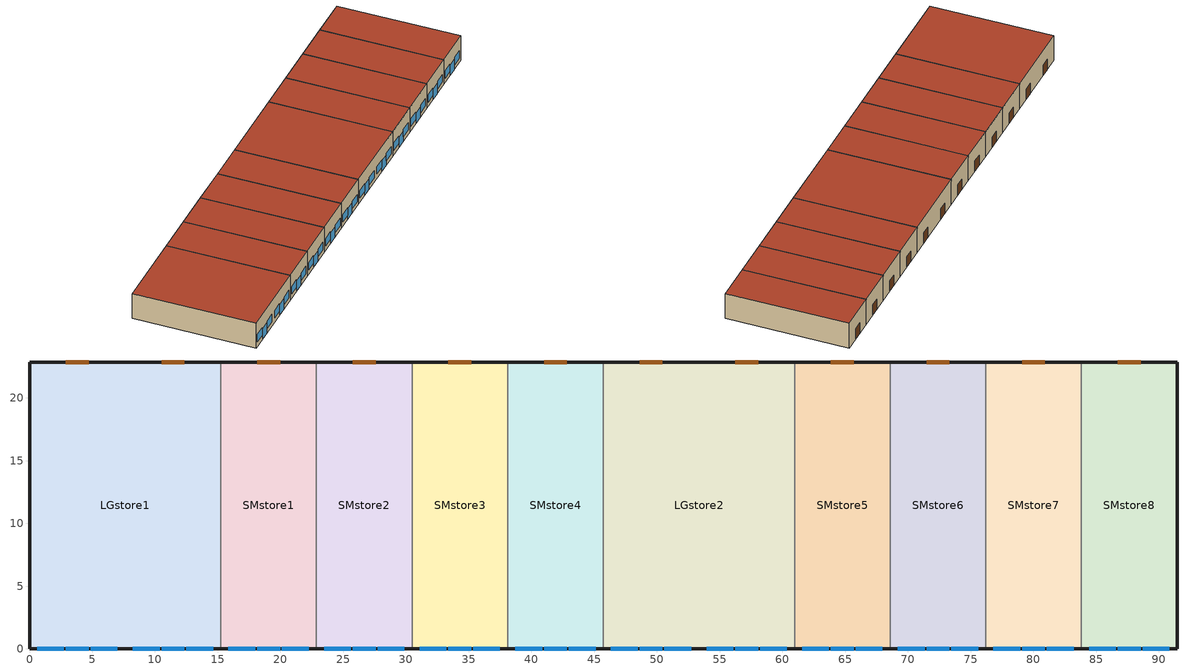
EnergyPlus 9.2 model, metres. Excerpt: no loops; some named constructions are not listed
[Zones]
LGstore1
 floor ground (ext_slab_6in_with_carpet): 0,22.86 15.24,22.86 15.24,0 0,0 z0
 wall outside (nonres_ext_wall): 15.24,22.86 0,22.86 0,0 15.24,0 z0:5.18
 wall to SMstore1 (int_wall): 15.24,0 15.24,22.86 z0:5.18
 window (Window_U_0.40_SHGC_0.38): 0.61,0 2.74,0 / 4.88,0 7.01,0 / 8.23,0 10.36,0 / 12.5,0 14.63,0 z0.91:2.43; 2.9,0 4.73,0 / 10.52,0 12.35,0 z0:2.13
 door (Swinging Door_con): 4.73,22.86 2.9,22.86 / 12.35,22.86 10.52,22.86 z0:2.13
 roof outside (nonres_roof): 15.24,22.86 0,22.86 0,0 15.24,0 z5.18
SMstore1
 floor ground (ext_slab_6in_with_carpet): 15.24,22.86 22.86,22.86 22.86,0 15.24,0 z0
 wall outside (nonres_ext_wall): 15.24,0 22.86,0 / 22.86,22.86 15.24,22.86 z0:5.18
 wall to SMstore2 (int_wall): 22.86,0 22.86,22.86 z0:5.18
 window (Window_U_0.40_SHGC_0.38): 15.85,0 17.98,0 / 20.12,0 22.25,0 z0.91:2.43; 18.14,0 19.97,0 z0:2.13
 door (Swinging Door_con): 19.97,22.86 18.14,22.86 z0:2.13
 roof outside (nonres_roof): 22.86,22.86 15.24,22.86 15.24,0 22.86,0 z5.18
SMstore2
 floor ground (ext_slab_6in_with_carpet): 22.86,22.86 30.48,22.86 30.48,0 22.86,0 z0
 wall outside (nonres_ext_wall): 22.86,0 30.48,0 / 30.48,22.86 22.86,22.86 z0:5.18
 wall to SMstore3 (int_wall): 30.48,0 30.48,22.86 z0:5.18
 window (Window_U_0.40_SHGC_0.38): 23.47,0 25.6,0 / 27.74,0 29.87,0 z0.91:2.43; 25.76,0 27.58,0 z0:2.13
 door (Swinging Door_con): 27.58,22.86 25.76,22.86 z0:2.13
 roof outside (nonres_roof): 30.48,22.86 22.86,22.86 22.86,0 30.48,0 z5.18
SMstore3
 floor ground (ext_slab_6in_with_carpet): 30.48,22.86 38.1,22.86 38.1,0 30.48,0 z0
 wall outside (nonres_ext_wall): 30.48,0 38.1,0 / 38.1,22.86 30.48,22.86 z0:5.18
 wall to SMstore4 (int_wall): 38.1,0 38.1,22.86 z0:5.18
 window (Window_U_0.40_SHGC_0.38): 31.09,0 33.22,0 / 35.36,0 37.49,0 z0.91:2.43; 33.38,0 35.2,0 z0:2.13
 door (Swinging Door_con): 35.2,22.86 33.38,22.86 z0:2.13
 roof outside (nonres_roof): 38.1,22.86 30.48,22.86 30.48,0 38.1,0 z5.18
SMstore4
 floor ground (ext_slab_6in_with_carpet): 38.1,22.86 45.72,22.86 45.72,0 38.1,0 z0
 wall outside (nonres_ext_wall): 38.1,0 45.72,0 / 45.72,22.86 38.1,22.86 z0:5.18
 wall to LGstore2 (int_wall): 45.72,0 45.72,22.86 z0:5.18
 window (Window_U_0.40_SHGC_0.38): 38.71,0 40.84,0 / 42.98,0 45.11,0 z0.91:2.43; 41,0 42.82,0 z0:2.13
 door (Swinging Door_con): 42.82,22.86 41,22.86 z0:2.13
 roof outside (nonres_roof): 45.72,22.86 38.1,22.86 38.1,0 45.72,0 z5.18
LGstore2
 floor ground (ext_slab_6in_with_carpet): 45.72,22.86 60.96,22.86 60.96,0 45.72,0 z0
 wall outside (nonres_ext_wall): 60.96,22.86 45.72,22.86 / 45.72,0 60.96,0 z0:5.18
 wall to SMstore5 (int_wall): 60.96,0 60.96,22.86 z0:5.18
 window (Window_U_0.40_SHGC_0.38): 46.33,0 48.46,0 / 50.6,0 52.73,0 / 53.95,0 56.08,0 / 58.22,0 60.35,0 z0.91:2.43; 48.62,0 50.44,0 / 56.24,0 58.06,0 z0:2.13
 door (Swinging Door_con): 50.44,22.86 48.62,22.86 / 58.06,22.86 56.24,22.86 z0:2.13
 roof outside (nonres_roof): 60.96,22.86 45.72,22.86 45.72,0 60.96,0 z5.18
SMstore5
 floor ground (ext_slab_6in_with_carpet): 60.96,22.86 68.58,22.86 68.58,0 60.96,0 z0
 wall outside (nonres_ext_wall): 60.96,0 68.58,0 / 68.58,22.86 60.96,22.86 z0:5.18
 wall to SMstore6 (int_wall): 68.58,0 68.58,22.86 z0:5.18
 window (Window_U_0.40_SHGC_0.38): 61.57,0 63.7,0 / 65.84,0 67.97,0 z0.91:2.43; 63.86,0 65.68,0 z0:2.13
 door (Swinging Door_con): 65.68,22.86 63.86,22.86 z0:2.13
 roof outside (nonres_roof): 68.58,22.86 60.96,22.86 60.96,0 68.58,0 z5.18
SMstore6
 floor ground (ext_slab_6in_with_carpet): 68.58,22.86 76.2,22.86 76.2,0 68.58,0 z0
 wall outside (nonres_ext_wall): 68.58,0 76.2,0 / 76.2,22.86 68.58,22.86 z0:5.18
 wall to SMstore7 (int_wall): 76.2,0 76.2,22.86 z0:5.18
 window (Window_U_0.40_SHGC_0.38): 69.19,0 71.32,0 / 73.46,0 75.59,0 z0.91:2.43; 71.48,0 73.3,0 z0:2.13
 door (Swinging Door_con): 73.3,22.86 71.48,22.86 z0:2.13
 roof outside (nonres_roof): 76.2,22.86 68.58,22.86 68.58,0 76.2,0 z5.18
SMstore7
 floor ground (ext_slab_6in_with_carpet): 76.2,22.86 83.82,22.86 83.82,0 76.2,0 z0
 wall outside (nonres_ext_wall): 76.2,0 83.82,0 / 83.82,22.86 76.2,22.86 z0:5.18
 wall to SMstore8 (int_wall): 83.82,0 83.82,22.86 z0:5.18
 window (Window_U_0.40_SHGC_0.38): 76.81,0 78.94,0 / 81.08,0 83.21,0 z0.91:2.43; 79.1,0 80.92,0 z0:2.13
 door (Swinging Door_con): 80.92,22.86 79.1,22.86 z0:2.13
 roof outside (nonres_roof): 83.82,22.86 76.2,22.86 76.2,0 83.82,0 z5.18
SMstore8
 floor ground (ext_slab_6in_with_carpet): 83.82,22.86 91.44,22.86 91.44,0 83.82,0 z0
 wall outside (nonres_ext_wall): 83.82,0 91.44,0 91.44,22.86 83.82,22.86 z0:5.18
 window (Window_U_0.40_SHGC_0.38): 84.43,0 86.56,0 / 88.7,0 90.83,0 z0.91:2.43; 86.72,0 88.54,0 z0:2.13
 door (Swinging Door_con): 88.54,22.86 86.72,22.86 z0:2.13
 roof outside (nonres_roof): 91.44,22.86 83.82,22.86 83.82,0 91.44,0 z5.18
[SizingPeriod:DesignDay] Day of Month=21; Dry-Bulb Temperature Range Modifier Type=DefaultMultipliers; Barometric Pressure {Pa}=96640; Wind Direction {deg}=70; Rain Indicator=No; Snow Indicator=No; Daylight Saving Time Indicator=No
Name | Month | Day Type | Maximum Dry-Bulb Temperature {C} | Daily Dry-Bulb Temperature Range {deltaC} | Humidity Condition Type | Wetbulb or DewPoint at Maximum Dry-Bulb {C} | Wind Speed {m/s} | Solar Model Indicator | Sky Clearness | ASHRAE Clear Sky Optical Depth for Beam Irradiance (taub) | ASHRAE Clear Sky Optical Depth for Diffuse Irradiance (taud) | Enthalpy at Maximum Dry-Bulb {J/kg}
Xian Ann Htg Wind 99.6% Condns WS=>MCDB | 1 | WinterDesignDay | 3 | 0 | Wetbulb | 3 | 7.3 | ASHRAEClearSky | 0
Xian Ann Htg Wind 99% Condns WS=>MCDB | 1 | WinterDesignDay | 1.8 | 0 | Wetbulb | 1.8 | 6.3 | ASHRAEClearSky | 0
Xian Ann Clg .4% Condns DB=>MWB | 7 | SummerDesignDay | 35.9 | 9.2 | Wetbulb | 23.3 | 2.9 | ASHRAETau |  | 0.807 | 1.369
Xian Ann Clg 1% Condns DB=>MWB | 7 | SummerDesignDay | 34.4 | 9.2 | Wetbulb | 23.1 | 2.9 | ASHRAETau |  | 0.807 | 1.369
Xian Ann Clg 2% Condns DB=>MWB | 7 | SummerDesignDay | 33 | 9.2 | Wetbulb | 22.9 | 2.9 | ASHRAETau |  | 0.807 | 1.369
Xian Ann Clg .4% Condns WB=>MDB | 7 | SummerDesignDay | 32 | 9.2 | Wetbulb | 26.4 | 2.9 | ASHRAETau |  | 0.807 | 1.369
Xian Ann Clg 1% Condns WB=>MDB | 7 | SummerDesignDay | 30.9 | 9.2 | Wetbulb | 25.5 | 2.9 | ASHRAETau |  | 0.807 | 1.369
Xian Ann Clg 2% Condns WB=>MDB | 7 | SummerDesignDay | 30 | 9.2 | Wetbulb | 24.8 | 2.9 | ASHRAETau |  | 0.807 | 1.369
Xian Ann Clg .4% Condns DP=>MDB | 7 | SummerDesignDay | 29.9 | 9.2 | Dewpoint | 25 | 2.9 | ASHRAETau |  | 0.807 | 1.369
Xian Ann Clg 1% Condns DP=>MDB | 7 | SummerDesignDay | 28.9 | 9.2 | Dewpoint | 24 | 2.9 | ASHRAETau |  | 0.807 | 1.369
Xian Ann Clg 2% Condns DP=>MDB | 7 | SummerDesignDay | 28.1 | 9.2 | Dewpoint | 23.2 | 2.9 | ASHRAETau |  | 0.807 | 1.369
Xian Ann Clg .4% Condns Enth=>MDB | 7 | SummerDesignDay | 32 | 9.2 | Enthalpy |  | 2.9 | ASHRAETau |  | 0.807 | 1.369 | 85500
Xian Ann Clg 1% Condns Enth=>MDB | 7 | SummerDesignDay | 31.1 | 9.2 | Enthalpy |  | 2.9 | ASHRAETau |  | 0.807 | 1.369 | 81500
Xian Ann Clg 2% Condns Enth=>MDB | 7 | SummerDesignDay | 30.1 | 9.2 | Enthalpy |  | 2.9 | ASHRAETau |  | 0.807 | 1.369 | 78200
[EnergyManagementSystem:Program]
SET_SMSTORE3_Light_EMS_Program: SET SMSTORE3_LSr_IP=0.093*SMSTORE3_LSr/SMSTORE3_Area; IF (SMSTORE3_Occ_Sensor <= 0) && (SMSTORE3_LSr_IP >= 0.02); SET SMSTORE3_Light_Actuator = 0.02*SMSTORE3_Area/0.09290304; SET SMSTORE3_Light_ALLOWANCE_Actuator = 0; ELSE; SET SMSTORE3_Light_Actuator = NULL; SET SMSTORE3_Light_ALLOWANCE_Actuator = NULL; ENDIF
SET_SMSTORE4_Light_EMS_Program: SET SMSTORE4_LSr_IP=0.093*SMSTORE4_LSr/SMSTORE4_Area; IF (SMSTORE4_Occ_Sensor <= 0) && (SMSTORE4_LSr_IP >= 0.02); SET SMSTORE4_Light_Actuator = 0.02*SMSTORE4_Area/0.09290304; SET SMSTORE4_Light_ALLOWANCE_Actuator = 0; ELSE; SET SMSTORE4_Light_Actuator = NULL; SET SMSTORE4_Light_ALLOWANCE_Actuator = NULL; ENDIF
SET_SMSTORE5_Light_EMS_Program: SET SMSTORE5_LSr_IP=0.093*SMSTORE5_LSr/SMSTORE5_Area; IF (SMSTORE5_Occ_Sensor <= 0) && (SMSTORE5_LSr_IP >= 0.02); SET SMSTORE5_Light_Actuator = 0.02*SMSTORE5_Area/0.09290304; SET SMSTORE5_Light_ALLOWANCE_Actuator = 0; ELSE; SET SMSTORE5_Light_Actuator = NULL; SET SMSTORE5_Light_ALLOWANCE_Actuator = NULL; ENDIF
SET_SMSTORE6_Light_EMS_Program: SET SMSTORE6_LSr_IP=0.093*SMSTORE6_LSr/SMSTORE6_Area; IF (SMSTORE6_Occ_Sensor <= 0) && (SMSTORE6_LSr_IP >= 0.02); SET SMSTORE6_Light_Actuator = 0.02*SMSTORE6_Area/0.09290304; SET SMSTORE6_Light_ALLOWANCE_Actuator = 0; ELSE; SET SMSTORE6_Light_Actuator = NULL; SET SMSTORE6_Light_ALLOWANCE_Actuator = NULL; ENDIF
SET_SMSTORE7_Light_EMS_Program: SET SMSTORE7_LSr_IP=0.093*SMSTORE7_LSr/SMSTORE7_Area; IF (SMSTORE7_Occ_Sensor <= 0) && (SMSTORE7_LSr_IP >= 0.02); SET SMSTORE7_Light_Actuator = 0.02*SMSTORE7_Area/0.09290304; SET SMSTORE7_Light_ALLOWANCE_Actuator = 0; ELSE; SET SMSTORE7_Light_Actuator = NULL; SET SMSTORE7_Light_ALLOWANCE_Actuator = NULL; ENDIF
SET_SMSTORE8_Light_EMS_Program: SET SMSTORE8_LSr_IP=0.093*SMSTORE8_LSr/SMSTORE8_Area; IF (SMSTORE8_Occ_Sensor <= 0) && (SMSTORE8_LSr_IP >= 0.02); SET SMSTORE8_Light_Actuator = 0.02*SMSTORE8_Area/0.09290304; SET SMSTORE8_Light_ALLOWANCE_Actuator = 0; ELSE; SET SMSTORE8_Light_Actuator = NULL; SET SMSTORE8_Light_ALLOWANCE_Actuator = NULL; ENDIF
SET_LGSTORE2_Light_EMS_Program: SET LGSTORE2_LSr_IP=0.093*LGSTORE2_LSr/LGSTORE2_Area; IF (LGSTORE2_Occ_Sensor <= 0) && (LGSTORE2_LSr_IP >= 0.02); SET LGSTORE2_Light_Actuator = 0.02*LGSTORE2_Area/0.09290304; SET LGSTORE2_Light_ALLOWANCE_Actuator = 0; ELSE; SET LGSTORE2_Light_Actuator = NULL; SET LGSTORE2_Light_ALLOWANCE_Actuator = NULL; ENDIF
[EnergyManagementSystem:GlobalVariable]
PSZ1_1_FanPwrExponent; PSZ1_1_Stage1Speed; PSZ1_1_Stage2Speed; PSZ1_1_HeatSpeed; PSZ1_1_VenSpeed; PSZ1_1_Number_of_Stages
PSZ2_2_FanPwrExponent; PSZ2_2_Stage1Speed; PSZ2_2_Stage2Speed; PSZ2_2_HeatSpeed; PSZ2_2_VenSpeed; PSZ2_2_Number_of_Stages
PSZ3_3_FanPwrExponent; PSZ3_3_Stage1Speed; PSZ3_3_Stage2Speed; PSZ3_3_HeatSpeed; PSZ3_3_VenSpeed; PSZ3_3_Number_of_Stages
PSZ4_4_FanPwrExponent; PSZ4_4_Stage1Speed; PSZ4_4_Stage2Speed; PSZ4_4_HeatSpeed; PSZ4_4_VenSpeed; PSZ4_4_Number_of_Stages
PSZ5_5_FanPwrExponent; PSZ5_5_Stage1Speed; PSZ5_5_Stage2Speed; PSZ5_5_HeatSpeed; PSZ5_5_VenSpeed; PSZ5_5_Number_of_Stages
PSZ6_6_FanPwrExponent; PSZ6_6_Stage1Speed; PSZ6_6_Stage2Speed; PSZ6_6_HeatSpeed; PSZ6_6_VenSpeed; PSZ6_6_Number_of_Stages
PSZ7_7_FanPwrExponent; PSZ7_7_Stage1Speed; PSZ7_7_Stage2Speed; PSZ7_7_HeatSpeed; PSZ7_7_VenSpeed; PSZ7_7_Number_of_Stages
PSZ8_8_FanPwrExponent; PSZ8_8_Stage1Speed; PSZ8_8_Stage2Speed; PSZ8_8_HeatSpeed; PSZ8_8_VenSpeed; PSZ8_8_Number_of_Stages
PSZ9_9_FanPwrExponent; PSZ9_9_Stage1Speed; PSZ9_9_Stage2Speed; PSZ9_9_HeatSpeed; PSZ9_9_VenSpeed; PSZ9_9_Number_of_Stages
PSZ10_10_FanPwrExponent; PSZ10_10_Stage1Speed; PSZ10_10_Stage2Speed; PSZ10_10_HeatSpeed; PSZ10_10_VenSpeed; PSZ10_10_Number_of_Stages
[AvailabilityManager:NightCycle] Applicability Schedule=Always_On; Control Type=CycleOnAny; Thermostat Tolerance {deltaC}=1; Cycling Run Time Control Type=FixedRunTime; Cycling Run Time {s}=1800
Name | Fan Schedule
PSZ-AC_1:1 Availability Manager; PSZ-AC_2:2 Availability Manager | Type1_FAN_SCH
PSZ-AC_3:3 Availability Manager; PSZ-AC_4:4 Availability Manager; PSZ-AC_5:5 Availability Manager | Type2_FAN_SCH
PSZ-AC_6:6 Availability Manager; PSZ-AC_7:7 Availability Manager; PSZ-AC_8:8 Availability Manager; PSZ-AC_9:9 Availability Manager; PSZ-AC_10:10 Availability Manager | Type3_FAN_SCH
[Schedule:Compact]
Type1_FAN_SCH: Through: 12/31, For: Monday Tuesday Wednesday Thursday SummerDesignDay, Until: 08:00, 0, Until: 23:00, 1, Until: 24:00, 1, For: Friday Saturday WinterDesignDay, Until: 01:00, 1, Until: 08:00, 0, Until: 22:00, 1, Until: 24:00, 1, For: Sunday Holidays AllOtherDays, Until: 08:00, 0, Until: 23:00, 1, Until: 24:00, 1
Type2_FAN_SCH: Through: 12/31, For: Weekdays SummerDesignDay, Until: 07:00, 0, Until: 21:00, 1, Until: 24:00, 0, For: Saturday WinterDesignDay, Until: 07:00, 0, Until: 19:00, 1, Until: 24:00, 0, For: Sunday Holidays AllOtherDays, Until: 08:00, 0, Until: 18:00, 1, Until: 24:00, 0
Type3_FAN_SCH: Through: 12/31, For: Weekdays SummerDesignDay, Until: 08:00, 0, Until: 21:00, 1, Until: 24:00, 0, For: Saturday WinterDesignDay, Until: 08:00, 0, Until: 19:00, 1, Until: 24:00, 0, For: Sunday Holidays AllOtherDays, Until: 09:00, 0, Until: 18:00, 1, Until: 24:00, 0
ALWAYS_ON: Through: 12/31, For: AllDays, Until: 24:00, 1
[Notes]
The 90.1 Prototype Building Models were developed by Pacific Northwest National Laboratory (PNNL),
under contract with the U.S. Department of Energy (DOE).  These building models were derived from
DOE’s Commercial Reference Building Models with modifications based on input from the ASHRAE Standard 90.1 committee,
the Advanced Energy Design Guide series, and building industry experts.
The prototypes models were developed to quantify energy saving impacts from
newly published editions of ASHRAE Standard 90.1.  The basic building descriptions can be found in the Scorecards
posted at this website.  Detailed descriptions of the prototype model development and addenda modeling
strategies can be found in the following  reports:
"Achieving 30% Goal: Energy and Cost Saving Analysis of ASHRAE/IES Standard 90.1-2010."
"Enhancements to ASHRAE Standard 90.1 Prototype Building Models"
"Energy Savings Analysis: ANSI/ASHRAE/IES Standard 90.1-2016"
"ANSI/ASHRAE/IES Standard 90.1-2013 Determination of Energy Savings: Quantitative Analysis"
BEGIN ECONOMIZER MAP
Economizer Name, DX COIL Name
PSZ-AC_1:1_OA_Controller, PSZ-AC_1:1_Unitary_Package_CoolCoil
PSZ-AC_2:2_OA_Controller, PSZ-AC_2:2_Unitary_Package_CoolCoil
PSZ-AC_3:3_OA_Controller, PSZ-AC_3:3_Unitary_Package_CoolCoil
PSZ-AC_4:4_OA_Controller, PSZ-AC_4:4_Unitary_Package_CoolCoil
PSZ-AC_5:5_OA_Controller, PSZ-AC_5:5_Unitary_Package_CoolCoil
PSZ-AC_6:6_OA_Controller, PSZ-AC_6:6_Unitary_Package_CoolCoil
PSZ-AC_7:7_OA_Controller, PSZ-AC_7:7_Unitary_Package_CoolCoil
PSZ-AC_8:8_OA_Controller, PSZ-AC_8:8_Unitary_Package_CoolCoil
PSZ-AC_9:9_OA_Controller, PSZ-AC_9:9_Unitary_Package_CoolCoil
PSZ-AC_10:10_OA_Controller, PSZ-AC_10:10_Unitary_Package_CoolCoil
END ECONOMIZER MAP
BEGIN EMS PROGRAM MAP
EMS PROGRAM, DX COIL Name
PSZ1_1, PSZ-AC_1:1_UNITARY_PACKAGE_COOLCOIL
PSZ2_2, PSZ-AC_2:2_UNITARY_PACKAGE_COOLCOIL
PSZ3_3, PSZ-AC_3:3_UNITARY_PACKAGE_COOLCOIL
PSZ4_4, PSZ-AC_4:4_UNITARY_PACKAGE_COOLCOIL
PSZ5_5, PSZ-AC_5:5_UNITARY_PACKAGE_COOLCOIL
PSZ6_6, PSZ-AC_6:6_UNITARY_PACKAGE_COOLCOIL
PSZ7_7, PSZ-AC_7:7_UNITARY_PACKAGE_COOLCOIL
PSZ8_8, PSZ-AC_8:8_UNITARY_PACKAGE_COOLCOIL
PSZ9_9, PSZ-AC_9:9_UNITARY_PACKAGE_COOLCOIL
PSZ10_10, PSZ-AC_10:10_UNITARY_PACKAGE_COOLCOIL
END EMS PROGRAM MAP
WeatherFile:  USA_CO_Denver-Aurora-Buckley.AFB.724695_TMY3.epw
GPARM parameters as input:
Case = DOE.determination2016_RetailStripmall_STD2016_Boise
weatherfile = USA_CO_Denver-Aurora-Buckley.AFB.724695_TMY3.epw
ground_tempt = Zone5B_nonres_R15_2ftV_RetailStripmall_Denver_STD2016.gtp
avg_oa_tempt_ip = 49.91
maxdiff_oa_tempt_ip = 42.66
ext_wall_type = SteelFramedWall
nonres_ext_wall_ufactor = 0.312304465
roof_type = LightweightRoof
nonres_roof_ufactor = 0.181704416
nonres_window = Window_U_0.40_SHGC_0.38
roof_emissivity = 0.9
roof_solar_absorp = 0.77
LPD_Type1 = 11.21734014
LPD_Type2 = 5.694108611
LPD_Type3 = 8.568072692
LPD_type1_allowance = 4.245942737
LPD_type2_allowance = 2.093160653
LPD_type3_allowance = 0.478574091
exterior_lights_watts = 0
exterior_lights_watts_a = 418.4
exterior_lights_watts_b = 2497.8
economizer = DifferentialDryBulb
skip_economizer_control = No
damper_sch_type1 = Type1_MinOA_MotorizedDamper_SCH
damper_sch_type2 = Type2_MinOA_MotorizedDamper_SCH
damper_sch_type3 = Type3_MinOA_MotorizedDamper_SCH
LGstore1_SZ_VAV = No
avg_oa_tempt = 9.95
maxdiff_oa_tempt = 23.7
door_infil1 = 0.241164917
